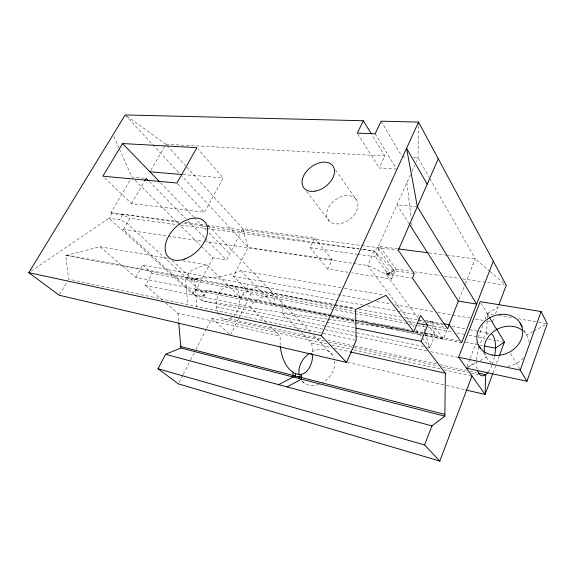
<?xml version="1.0" encoding="UTF-8"?>
<svg xmlns="http://www.w3.org/2000/svg" width="576" height="576" viewBox="0 0 576 576"><rect width="100%" height="100%" fill="white"/><g stroke="black" fill="none" stroke-linecap="round" stroke-linejoin="round"><path stroke-width="0.43" stroke-dasharray="2.88 2.16" d="M418.478 125.654L418.032 157.738L416.232 161.748M486.734 334.202L487.152 318.91M487.181 318.01L487.303 313.51L497.938 307.289M270.043 326.354L280.145 336.197L280.13 345.571M388.865 272.909L388.8 273.384L390.096 272.419L392.45 275.09L394.337 270.749L377.791 247.622L410.479 174.607M298.598 329.854L282.348 313.236L282.938 309.535A22.219 16.056 -45.3 0 0 271.627 295.855A22.219 16.056 -45.3 0 0 250.531 305.669L249.847 306.655L145.397 285.509L152.122 273.312L403.913 320.738M329.213 315.238L273.665 304.358L274.284 300.622A22.579 16.085 -45.2 0 0 262.973 286.898A22.579 16.085 -45.2 0 0 241.61 296.942L240.912 297.943L135.864 277.366L100.022 246.751L65.729 255.514L68.645 279.209L355.32 340.258M493.07 372.816L499.212 356.17M492.386 321.977L494.237 317.081M495.468 313.819L498.557 305.654M467.057 366.523L469.901 359.071M470.218 358.243L476.23 342.504M478.13 337.536L482.875 325.109M485.086 319.313L487.303 313.51L493.466 314.568M446.933 330.084L443.333 339.206L423.072 335.21M459.065 299.419L465.019 284.537M465.35 283.709L475.279 258.898L429.48 177.97M422.957 323.345L423.619 321.725M391.615 279.029L395.942 269.071L379.915 246.528L375.343 256.752L391.615 279.029L351.691 272.815M391.27 273.751L392.213 271.584M418.421 318.434L385.862 274.09L387.756 269.77L374.177 251.064L359.95 248.976M389.621 273.506L387.972 273.254L387.504 274.342L386.914 273.672L386.683 274.212L386.388 273.881M390.096 272.419L389.146 274.586L387.972 273.254M411.919 171.389L414.799 164.966M396.583 169.092L379.267 167.99L384.862 155.966L371.743 134.525M348.142 272.268L327.737 269.093L332.122 259.711L314.654 238.061L242.755 228.73L185.904 166.219M327.737 269.093L310.032 247.68L314.654 238.061M230.422 334.994L238.313 319.162M238.709 318.37L250.942 293.825L233.374 276.264L248.134 247.385L242.755 228.73L226.512 260.05L212.94 257.846L200.916 245.866M363.154 305.064L247.853 284.119L240.912 297.943L207.065 264.946L182.297 260.734M179.179 382.277L182.851 375.084M183.262 374.285L190.202 360.713M190.606 359.914L194.285 352.728M195.912 349.531L206.532 328.766M206.935 327.967L211.838 318.384L326.578 343.793M31.025 271.152L108.986 218.239L192.571 293.926L202.86 295.999L205.171 291.564L207.115 290.419L354.607 319.176M192.571 293.926L194.875 289.541L205.171 291.564M194.875 289.541L195.818 290.412L212.94 257.846M104.76 178.02L131.494 203.609L204.574 212.256L223.186 177.905L198.029 148.997M135.864 277.366L142.74 265.039L247.853 284.119M423.612 346.493L201.744 300.744L123.293 229.507L129.78 218.261L177.055 224.604M131.494 203.609L144.353 181.454M150.833 170.294L165.946 144.274L384.862 155.966M122.537 214.862L111.809 213.444L108.986 218.239L119.714 219.708L122.537 214.862L129.78 218.261M59.63 294.487L67.745 280.742M111.809 213.444L110.988 212.695L131.004 178.661M377.791 247.622L374.177 251.064L367.704 265.478L414.122 327.017M466.423 368.179L475.063 362.239M202.86 295.999L204.797 294.883L126.979 223.121L119.714 219.708M467.957 367.337L477.137 362.29M480.204 360.605L486.324 357.235L483.372 352.735M533.016 331.538L526.709 335.009L523.447 329.076M533.801 331.106L544.838 325.037M340.87 287.683L240.703 270.655L233.906 273.334L219.283 276.725L211.406 277.762L198.965 278.143L194.688 279.554L65.729 255.514M67.255 255.118L187.034 277.38C190.44 280.008 195.25 280.282 198.965 278.143M195.142 279.562L196.193 279.065L333.972 304.682M353.484 263.39L367.704 265.478L385.862 274.09L394.337 270.749L414.31 273.715M427.342 322.416L430.488 321.257L445.169 327.773M190.555 279.302L193.378 278.381L197.957 278.633M193.378 278.381L189.857 276.466L185.53 277.87L187.697 304.567M207.065 264.946C200.664 266.616 193.802 268.142 188.64 272.534L187.826 274.5L189.857 276.466M402.149 156.888L406.562 157.118M413.618 157.5L418.032 157.738L429.041 177.192M182.995 174.571L223.186 177.905M144.353 178.236L131.918 177.113L119.232 148.586M417.355 206.719L396.972 204.804L408.586 222.998M379.915 246.528L397.735 248.839M428.933 252.886L445.867 255.082M446.76 255.197L475.279 258.898L489.427 270.936M110.988 212.695L180.605 221.81M185.069 222.394L205.589 225.079M206.482 225.194L360.835 245.405M361.728 245.52L398.29 250.308M180.626 225.086L206.489 228.557M207.382 228.672L359.014 249.026M362.578 249.502L374.177 251.064L394.337 270.749L387.756 269.77M310.032 247.68L356.803 254.182M357.689 254.304L375.343 256.752M121.716 214.099L178.61 222.43M183.946 223.214L206.165 226.462M207.058 226.591L359.064 248.846M327.262 319.097L201.744 300.744L207.115 290.419L330.509 315.907M328.154 319.226L354.859 323.129M355.752 323.258L387.799 327.946M388.685 328.075L392.249 328.601M415.39 331.985L434.981 334.843L443.333 339.206L461.628 342.806M332.122 259.711L248.134 247.385L182.059 176.22M395.942 269.071L411.062 271.289M414.626 271.814L440.424 275.602M443.981 276.12L459.108 278.338M462.665 278.863L504.482 284.998M123.293 229.507L203.278 241.279M204.17 241.409L352.591 263.254M472.658 264.276L473.191 264.355M385.862 274.09L412.438 278.136M100.022 246.751L168.142 258.329M344.419 288.281L384.307 295.063M498.751 315.468L512.849 317.873M518.134 318.773L537.509 322.085M538.394 322.229L547.2 323.734M233.374 276.264L371.275 300.6M376.582 301.536L390.722 304.034M395.143 304.812L434.038 311.681M437.58 312.3L451.721 314.798M452.606 314.957L470.282 318.074M475.589 319.01L483.545 320.414M487.08 321.041L490.615 321.667M367.567 305.863L396.734 311.155M397.62 311.314L418.831 315.158M187.034 277.38L196.193 279.065M425.059 320.256L442.426 323.467M230.227 285.235L334.512 304.596M335.398 304.762L354.838 308.369M359.258 309.19L400.795 316.901M404.33 317.556L422.892 321.005M426.427 321.66L443.218 324.778M452.059 326.419L466.2 329.047M469.735 329.702L489.175 333.31A21.593 8.726 -79 0 0 479.743 344.707M334.858 304.848L355.176 308.621M333.461 305.467L194.688 279.554L196.783 306.482M334.346 305.633L354.679 309.427M428.659 325.289L445.889 328.529M407.426 321.401L416.232 323.057M250.942 293.825L408.154 323.719M409.039 323.885L416.988 325.397M417.874 325.57L427.586 327.413M428.472 327.586L453.197 332.287M456.732 332.957L463.802 334.303M469.102 335.304L484.999 338.328M488.527 339.005L495.598 340.344M496.476 340.517L502.661 341.69M361.67 320.551L364.32 321.07M365.206 321.242L367.855 321.761M373.154 322.79L379.339 324M380.218 324.173L382.867 324.684M383.753 324.857L386.402 325.375M387.288 325.548L390.816 326.239M391.702 326.405L394.351 326.923M395.237 327.096L397.886 327.614M398.765 327.787L401.414 328.306M402.3 328.471L404.95 328.99M405.835 329.162L408.485 329.681M415.548 331.056L423.497 332.604M424.382 332.777L434.981 334.843L429.775 347.76L427.133 347.22M330.091 315.41L354.78 320.249M239.774 298.022L330.595 315.835M331.474 316.008L355.284 320.681M415.246 332.446L422.294 333.828M425.822 334.519L458.446 340.92M465.502 342.302L478.728 344.894M479.614 345.067L483.134 345.758M195.818 290.412L327.946 316.454M331.466 317.153L422.194 335.038M282.348 313.236L355.234 327.989M331.394 316.087L355.19 321.005M369.295 323.914L371.938 324.461M372.816 324.641L375.466 325.188M376.344 325.368L378.986 325.915M390.449 328.284L396.619 329.558M397.498 329.738L423.936 335.196M424.822 335.383L443.333 339.206L430.488 321.257L434.981 334.843L428.357 325.721M216.353 306.821L324.461 329.436M325.339 329.623L427.284 350.95M430.805 351.684L458.05 357.386M229.342 318.773L322.38 339.062M327.643 340.207L353.981 345.953M354.852 346.14L436.486 363.946M439.992 364.709L466.322 370.454M469.836 371.218L476.856 372.751M223.337 318.902L325.85 341.402M329.357 342.173L438.005 366.019M442.39 366.977L467.798 372.557M471.305 373.327L478.318 374.861M331.834 344.952L352.85 349.61M353.729 349.805L440.438 369.007M443.945 369.778L470.218 375.602M165.737 302.89L177.948 313.315L280.145 336.197M301.097 332.41L311.724 343.267L330.07 347.378M334.433 348.358L349.286 351.677M347.695 362.369L445.709 385.258M446.587 385.459L464.969 389.75M165.946 144.274L125.158 114.941L152.078 143.935M490.097 271.505L505.591 284.688M145.397 285.509L162.346 299.988M142.74 265.039L152.122 273.312M211.838 318.384L229.752 334.404M172.188 260.482L189.072 276.163M302.047 381.118L303.934 382.874M249.847 306.655L266.256 322.661M135.079 180.266L200.282 245.232M149.27 181.584L185.695 218.585M188.208 221.134L204.538 237.722M205.164 238.356L226.512 260.05M240.703 270.655L273.665 304.358M160.531 182.743L193.529 216.778M194.148 217.426L206.597 230.27M209.088 232.834L229.637 254.03M208.145 225.49L271.958 291.989M280.57 300.96L310.435 332.078M313.546 335.318L332.215 354.773M177.538 183.665L204.574 212.256M152.69 144.59L178.999 172.922M167.155 145.598L185.299 165.55M306.706 191.498L329.249 221.076M416.282 329.875L421.682 337.032M422.222 337.745L429.775 347.76L424.922 331.74M418.946 319.147L421.574 322.726M335.657 170.057L356.998 200.707A17.33 12.089 -36.7 0 1 339.624 223.733A17.33 12.089 -36.7 0 1 330.271 204.804A17.33 12.089 -36.7 0 1 356.998 200.707M357.775 133.906L379.267 167.99M375.163 133.776L396.115 168.329M510.559 353.549L519.552 368.618M481.068 303.134L489.146 316.591M381.154 121.176L401.702 156.125M487.303 313.51L489.089 316.57M113.789 136.361L118.865 147.773M422.626 324.151L424.67 330.898M311.724 343.267L312.746 352.627M406.886 182.635L411.17 218.347M411.71 222.811L412.351 228.168M177.948 313.315L178.69 322.056M312.077 351.72A20.066 15.718 -46 0 1 333.799 357.732M334.642 361.13A20.066 15.718 -46 0 1 322.142 383.033M319.046 384.437A20.066 15.718 -46 0 1 302.134 381.175M218.203 313.906A17.294 11.462 -78.3 0 1 221.81 289.548A17.294 11.462 -78.3 0 1 238.133 291.197A17.294 11.462 -78.3 0 1 233.95 315.49M232.301 317.023A17.294 11.462 -78.3 0 1 218.556 314.554M494.482 356.645A21.593 8.726 -79 0 1 492.379 364.09M492.077 364.889A21.593 8.726 -79 0 1 488.556 371.585M477.158 369A21.593 8.726 -79 0 1 476.503 361.246M476.568 359.69A21.593 8.726 -79 0 1 479.218 346.162M523.361 331.063A23.069 19.584 -24.9 0 1 529.121 342.338M523.325 358.085A23.069 19.584 -24.9 0 1 506.57 366.53M491.515 362.952A23.069 19.584 -24.9 0 1 484.747 353.297"/><path stroke-width="0.86" d="M471.974 375.984L439.819 461.059L424.57 444.931L431.942 425.902L444.845 416.196L445.378 373.198L421.092 341.323L356.112 328.169M418.5 123.869L418.522 122.083L381.154 121.176L375.163 133.776L357.293 133.15L363.312 120.744L125.158 114.941L28.8 272.657L59.184 295.25L346.558 362.426L356.191 340.445L355.558 309.593L386.078 295.366L413.849 331.819L420.602 315.475L427.666 325.21L421.092 341.323M312.602 354.377C313.114 363.535 306.785 378.374 295.445 373.493C285.329 368.964 281.578 356.508 280.202 346.37M466.423 368.179L526.961 381.276L547.2 323.734L541.109 311.544L480.175 301.651L458.64 357.235L485.093 394.445L492.768 373.644M526.961 381.276L520.222 370.102L541.109 311.544M499.514 355.342L504.425 342.022L496.555 328.918M498.866 304.841L506.261 285.257L418.522 122.083L321.199 335.606L346.558 362.426M493.279 261.245L461.628 342.806L449.244 324.727L444.132 323.777M448.898 325.109L458.402 301.075L409.068 223.754M449.244 324.727L447.61 328.86L412.438 278.136L414.31 273.715L398.29 250.308L438.257 158.832M439.819 461.059L178.358 383.868L158.026 368.755L165.6 354.312L180.893 348.019L444.845 416.196M144.799 180.691L146.131 178.394L148.01 180.31M122.537 143.554L102.845 176.198L176.926 183.017L196.862 147.658L122.537 143.554L159.286 181.462M504.425 342.022L495.482 348.185L484.02 345.931M165.6 354.312L286.999 386.885L301.543 379.13L301.356 374.465M278.582 384.682L293.198 377.028L292.99 372.341M293.126 375.401L295.582 376.567L301.478 377.546M149.947 171.828L182.095 174.499M398.628 248.954L428.04 252.77M458.402 301.075L476.611 304.078L417.355 206.719L406.591 148.27L427.183 184.162M417.11 323.222L427.666 325.21M355.658 320.422L413.849 331.819M458.64 357.235L520.222 370.102M28.8 272.657L321.199 335.606M478.613 373.133L485.633 374.666L485.093 394.445L465.84 389.952M350.158 351.878L445.378 373.198M309.182 353.383L312.689 354.197M180.77 346.543L295.632 376.049M297.302 376.474L444.866 414.374M286.999 386.885L431.942 425.902M158.026 368.755L424.57 444.931M478.951 345.982L480.427 348.235M363.312 120.744L371.275 133.754M489.643 317.837L496.692 329.558M520.178 323.143L522.223 326.851M178.762 322.934L180.893 348.019M295.445 373.493L295.582 376.567M300.024 374.407L300.146 377.496M299.059 374.314A20.066 15.718 -46 0 1 309.19 353.462M491.386 333.871A21.593 8.726 -79 0 1 494.633 355.867M488.081 372.218A21.593 8.726 -79 0 1 477.576 370.57M484.553 352.469A23.069 19.584 -24.9 0 1 496.325 329.76A23.069 19.584 -24.9 0 1 522.691 330.509M184.608 259.042A25.344 16.063 -44.6 0 0 205.668 222.905A25.344 16.063 -44.6 0 0 168.948 235.685A25.344 16.063 -44.6 0 0 184.608 259.042M315.216 191.124A18.216 12.103 -37.1 0 0 333.626 167.141A18.216 12.103 -37.1 0 0 305.971 172.066A18.216 12.103 -37.1 0 0 315.216 191.124M492.602 355.104A23.587 19.786 -25.8 0 0 522.18 327.946A23.587 19.786 -25.8 0 0 484.466 321.581A23.587 19.786 -25.8 0 0 492.602 355.104"/></g></svg>
